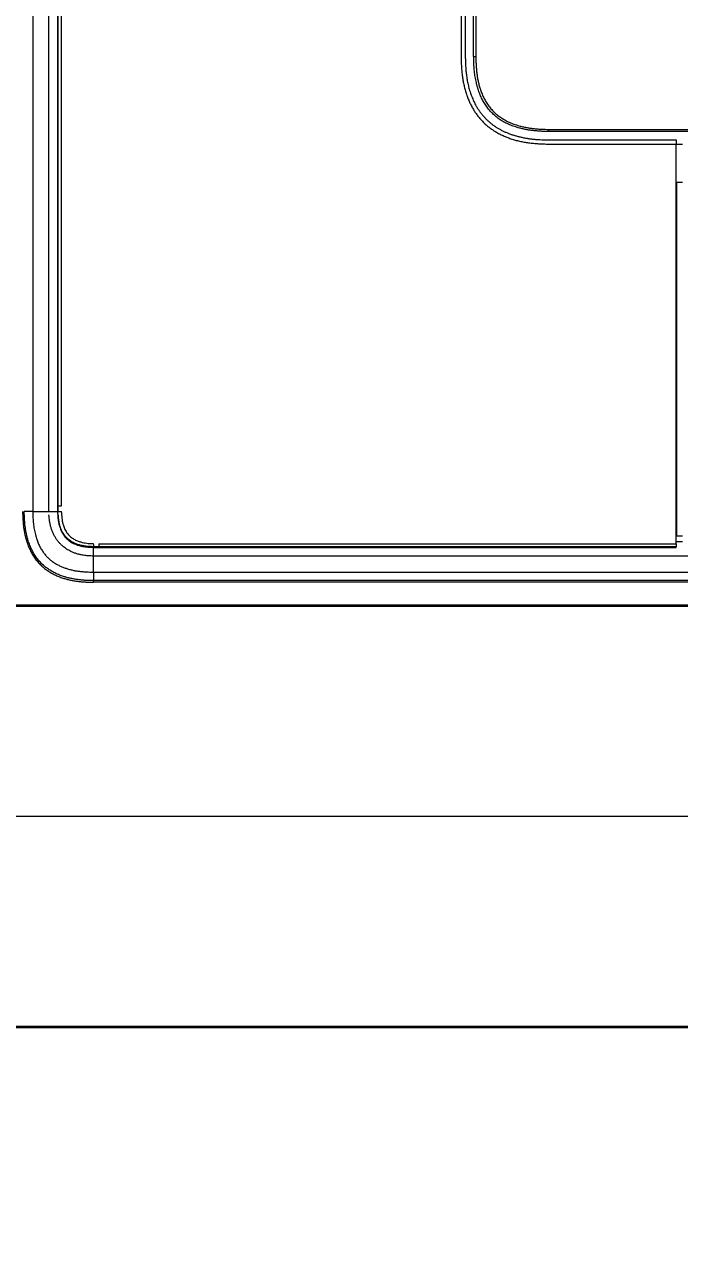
# Model space of a CAD drawing. Header units: metres. Extents: x -101133.8 to -101066.7, y -24899.3 to -24824.7.
# Drawn here: x -101103.1391 to -101102.9836, y -24834.0831 to -24833.7951 of the extents above; entities that cross this region are included whole.
import ezdxf

# ---------------------------------------------------------------- set-up
doc = ezdxf.new("R2010")
doc.units = ezdxf.units.M
doc.header["$LTSCALE"] = 0.2
doc.header["$PDSIZE"] = -5
doc.linetypes.add('AXES', pattern=[50.8, 31.75, -6.35, 6.35, -6.35])
for name, color, linetype in [('CMT-COTATION DIVERS', 1, 'Continuous'), ('CMT-CVC-MATERIEL', 30, 'Continuous'), ('CMT-PLB-EV-SOUS DALLAGE', 1, 'Continuous')]:
    doc.layers.add(name, color=color, linetype=linetype)
doc.styles.get("Standard").update_dxf_attribs({"font": 'arial.ttf'})
doc.dimstyles.get("Standard").update_dxf_attribs({"dimtxt": 0.18, "dimasz": 0.18, "dimexe": 0.18, "dimexo": 0.0625, "dimgap": 0.09, "dimtad": 0, "dimtih": 1, "dimtoh": 1, "dimdec": 4, "dimzin": 0, "dimdsep": 46, "dimtxsty": 'Standard', "dimcen": 0.09, "dimadec": 0, "dimazin": 0, "dimtfac": 1, "dimtdec": 4, "dimtofl": 0, "dimtmove": 0, "dimatfit": 3, "dimfxl": 1, "dimtolj": 1, "dimtzin": 0, "dimarcsym": 0})

# ---------------------------------------------------------------- blocks, each defined once
blk = doc.blocks.new('Cassette 600x600')
at = {"linetype": 'Continuous', "lineweight": 13}
for p, q in [((-20573.93, 565.59), (-20573.93, 561.77)), ((-19987.53, 565.59), (-20573.93, 565.59)), ((-20573.93, 561.77), (-19987.53, 561.77)), ((-20573.93, 561.77), (-20573.93, 559.7)), ((-20573.93, 559.7), (-20573.93, 559.55)), ((-20435.73, 559.7), (-20573.93, 559.7)), ((-20573.93, 559.55), (-20572.62, 559.55)), ((-20572.62, 559.55), (-20435.73, 559.55)), ((-20435.73, 558.84), (-20572.62, 558.84)), ((-20590.73, 551.21), (-20590.33, 551.21)), ((-20590.73, -35.19), (-20590.73, 551.21)), ((-20590.33, -35.19), (-20590.33, 551.21)), ((-20588.32, 551.21), (-20584.49, 551.21)), ((-20588.32, 551.21), (-20588.32, -35.19)), ((-20584.49, -35.19), (-20584.49, 551.21)), ((-20584.49, 551.21), (-20582.43, 551.21)), ((-20582.28, 551.21), (-20582.43, 551.21)), ((-20582.43, 551.21), (-20582.43, 413.01)), ((-20582.28, 549.89), (-20582.28, 551.21)), ((-20582.28, 413.01), (-20582.28, 549.89)), ((-20581.56, 549.89), (-20581.56, 413.01)), ((-20435.73, 464.01), (-20465.93, 464.01)), ((-20444.93, 463.01), (-20465.93, 463.01)), ((-20465.93, 461.01), (-20465.93, 460.51)), ((-20465.93, 461.01), (-20095.53, 461.01)), ((-20095.53, 460.51), (-20465.93, 460.51)), ((-20486.73, 443.21), (-20486.73, 413.01)), ((-20485.73, 443.21), (-20485.73, 434)), ((-20483.73, 443.21), (-20483.23, 443.21)), ((-20483.73, 72.81), (-20483.73, 443.21)), ((-20483.23, 443.21), (-20483.23, 72.81)), ((-20485.73, 434), (-20485.73, 413.01)), ((-20485.73, 415.01), (-20485.73, 414.22)), ((-20582.43, 413.01), (-20582.28, 413.01)), ((-20581.56, 413.01), (-20582.28, 413.01)), ((-20581.56, 413.01), (-20486.73, 413.01)), ((-20581.03, 413.01), (-20581.03, 411.51)), ((-20579.73, 413.01), (-20579.73, 412.91)), ((-20579.73, 412.91), (-20579.73, 411.51)), ((-20495.73, 412.91), (-20579.73, 412.91)), ((-20495.73, 412.91), (-20495.73, 411.51)), ((-20485.73, 413.01), (-20486.73, 413.01)), ((-20486.73, 413.01), (-20486.73, 411.51))]:
    blk.add_line(p, q, dxfattribs=at)
for centre, start, end in [((-20565.04, 558.93), 175.9739, 180.7197), ((-20581.65, 542.32), 89.2804, 94.0261)]:
    blk.add_arc(centre, 8.91, start, end, dxfattribs=at)
for points, knots in [([(-20573.93, 568.01), (-20574.23, 568), (-20574.53, 567.99), (-20574.82, 567.98), (-20575.12, 567.97), (-20575.42, 567.95), (-20575.72, 567.94), (-20576.01, 567.92), (-20576.31, 567.9), (-20576.61, 567.88), (-20576.9, 567.86), (-20577.2, 567.83), (-20577.5, 567.79), (-20577.79, 567.76), (-20578.09, 567.72), (-20578.38, 567.67), (-20578.67, 567.62), (-20578.97, 567.56), (-20579.26, 567.5), (-20579.54, 567.44), (-20579.82, 567.38), (-20580.13, 567.3), (-20580.43, 567.22), (-20580.75, 567.12), (-20580.98, 567.05), (-20581.2, 566.98), (-20581.35, 566.93), (-20581.51, 566.87), (-20581.68, 566.82), (-20581.86, 566.75), (-20582.04, 566.68), (-20582.21, 566.61), (-20582.38, 566.54), (-20582.55, 566.47), (-20582.72, 566.39), (-20582.9, 566.32), (-20583.06, 566.23), (-20583.23, 566.15), (-20583.4, 566.07), (-20583.56, 565.98), (-20583.73, 565.9), (-20583.89, 565.81), (-20584.05, 565.71), (-20584.21, 565.62), (-20584.37, 565.52), (-20584.53, 565.42), (-20584.68, 565.32), (-20584.84, 565.21), (-20584.99, 565.11), (-20585.14, 565), (-20585.29, 564.88), (-20585.44, 564.77), (-20585.59, 564.65), (-20585.73, 564.53), (-20585.88, 564.41), (-20586.02, 564.29), (-20586.16, 564.16), (-20586.29, 564.03), (-20586.43, 563.9), (-20586.56, 563.77), (-20586.69, 563.63), (-20586.82, 563.5), (-20586.95, 563.36), (-20587.07, 563.22), (-20587.2, 563.08), (-20587.32, 562.94), (-20587.44, 562.79), (-20587.55, 562.64), (-20587.67, 562.48), (-20587.78, 562.34), (-20587.88, 562.2), (-20587.97, 562.07), (-20588.1, 561.87), (-20588.25, 561.64), (-20588.45, 561.32), (-20588.62, 561.01), (-20588.79, 560.7), (-20588.93, 560.4), (-20589.07, 560.1), (-20589.21, 559.8), (-20589.34, 559.48), (-20589.46, 559.16), (-20589.58, 558.84), (-20589.7, 558.5), (-20589.79, 558.2), (-20589.89, 557.9), (-20589.96, 557.63), (-20590.04, 557.35), (-20590.11, 557.07), (-20590.18, 556.78), (-20590.24, 556.49), (-20590.3, 556.2), (-20590.35, 555.91), (-20590.4, 555.62), (-20590.45, 555.33), (-20590.49, 555.03), (-20590.52, 554.74), (-20590.56, 554.45), (-20590.58, 554.16), (-20590.61, 553.86), (-20590.63, 553.57), (-20590.65, 553.27), (-20590.66, 552.98), (-20590.68, 552.68), (-20590.69, 552.39), (-20590.7, 552.09), (-20590.71, 551.8), (-20590.72, 551.5), (-20590.73, 551.21)], [0, 0, 0, 0, 1, 1, 1, 2, 2, 2, 3, 3, 3, 4, 4, 4, 5, 5, 5, 6, 6, 6, 7, 7, 7, 8, 8, 8, 9, 9, 9, 10, 10, 10, 11, 11, 11, 12, 12, 12, 13, 13, 13, 14, 14, 14, 15, 15, 15, 16, 16, 16, 17, 17, 17, 18, 18, 18, 19, 19, 19, 20, 20, 20, 21, 21, 21, 22, 22, 22, 23, 23, 23, 24, 24, 24, 25, 25, 25, 26, 26, 26, 27, 27, 27, 28, 28, 28, 29, 29, 29, 30, 30, 30, 31, 31, 31, 32, 32, 32, 33, 33, 33, 34, 34, 34, 35, 35, 35, 36, 36, 36, 36]), ([(-20590.33, 551.21), (-20590.33, 551.25), (-20590.33, 551.3), (-20590.33, 551.35), (-20590.33, 551.39), (-20590.33, 551.44), (-20590.33, 551.49), (-20590.33, 551.53), (-20590.33, 551.58), (-20590.33, 551.63), (-20590.33, 551.67), (-20590.33, 551.72), (-20590.33, 551.77), (-20590.32, 551.97), (-20590.31, 552.3), (-20590.3, 552.6), (-20590.29, 552.9), (-20590.27, 553.16), (-20590.25, 553.43), (-20590.23, 553.71), (-20590.21, 553.99), (-20590.18, 554.26), (-20590.15, 554.54), (-20590.11, 554.82), (-20590.07, 555.09), (-20590.03, 555.36), (-20589.99, 555.64), (-20589.94, 555.91), (-20589.89, 556.18), (-20589.84, 556.45), (-20589.78, 556.73), (-20589.72, 557), (-20589.65, 557.27), (-20589.58, 557.53), (-20589.5, 557.79), (-20589.43, 558.04), (-20589.34, 558.33), (-20589.24, 558.62), (-20589.13, 558.94), (-20589, 559.25), (-20588.88, 559.57), (-20588.75, 559.86), (-20588.61, 560.15), (-20588.47, 560.44), (-20588.33, 560.73), (-20588.15, 561.02), (-20587.98, 561.32), (-20587.78, 561.63), (-20587.63, 561.85), (-20587.52, 562.03), (-20587.43, 562.14), (-20587.33, 562.27), (-20587.24, 562.4), (-20587.13, 562.54), (-20587.02, 562.68), (-20586.9, 562.81), (-20586.79, 562.94), (-20586.68, 563.07), (-20586.57, 563.19), (-20586.45, 563.32), (-20586.33, 563.44), (-20586.21, 563.56), (-20586.09, 563.68), (-20585.96, 563.8), (-20585.84, 563.92), (-20585.71, 564.03), (-20585.58, 564.14), (-20585.45, 564.25), (-20585.31, 564.36), (-20585.18, 564.47), (-20585.05, 564.57), (-20584.92, 564.67), (-20584.77, 564.78), (-20584.62, 564.88), (-20584.46, 564.99), (-20584.29, 565.1), (-20584.13, 565.2), (-20583.97, 565.3), (-20583.8, 565.4), (-20583.63, 565.49), (-20583.46, 565.59), (-20583.29, 565.68), (-20583.12, 565.76), (-20582.95, 565.85), (-20582.78, 565.93), (-20582.6, 566.01), (-20582.43, 566.09), (-20582.25, 566.17), (-20582.07, 566.24), (-20581.9, 566.31), (-20581.71, 566.38), (-20581.53, 566.45), (-20581.35, 566.51), (-20581.17, 566.57), (-20580.99, 566.63), (-20580.83, 566.69), (-20580.62, 566.75), (-20580.41, 566.81), (-20580.16, 566.88), (-20579.92, 566.94), (-20579.68, 567), (-20579.45, 567.05), (-20579.22, 567.1), (-20578.98, 567.15), (-20578.75, 567.2), (-20578.51, 567.24), (-20578.27, 567.28), (-20578.03, 567.32), (-20577.79, 567.35), (-20577.55, 567.39), (-20577.32, 567.42), (-20577.07, 567.44), (-20576.83, 567.47), (-20576.59, 567.49), (-20576.35, 567.51), (-20576.12, 567.53), (-20575.89, 567.55), (-20575.63, 567.56), (-20575.37, 567.58), (-20575.09, 567.59), (-20574.91, 567.59), (-20574.81, 567.59), (-20574.74, 567.6), (-20574.66, 567.6), (-20574.58, 567.6), (-20574.5, 567.6), (-20574.42, 567.6), (-20574.34, 567.6), (-20574.26, 567.6), (-20574.17, 567.6), (-20574.09, 567.6), (-20574.01, 567.61), (-20573.93, 567.61)], [0, 0, 0, 0, 1, 1, 1, 2, 2, 2, 3, 3, 3, 4, 4, 4, 5, 5, 5, 6, 6, 6, 7, 7, 7, 8, 8, 8, 9, 9, 9, 10, 10, 10, 11, 11, 11, 12, 12, 12, 13, 13, 13, 14, 14, 14, 15, 15, 15, 16, 16, 16, 17, 17, 17, 18, 18, 18, 19, 19, 19, 20, 20, 20, 21, 21, 21, 22, 22, 22, 23, 23, 23, 24, 24, 24, 25, 25, 25, 26, 26, 26, 27, 27, 27, 28, 28, 28, 29, 29, 29, 30, 30, 30, 31, 31, 31, 32, 32, 32, 33, 33, 33, 34, 34, 34, 35, 35, 35, 36, 36, 36, 37, 37, 37, 38, 38, 38, 39, 39, 39, 40, 40, 40, 41, 41, 41, 42, 42, 42, 43, 43, 43, 44, 44, 44, 44]), ([(-20573.93, 565.59), (-20573.93, 565.66), (-20573.93, 565.72), (-20573.93, 565.79), (-20573.93, 565.85), (-20573.93, 565.92), (-20573.93, 565.98), (-20573.93, 566.05), (-20573.93, 566.11), (-20573.93, 566.17), (-20573.93, 566.23), (-20573.93, 566.3), (-20573.93, 566.35), (-20573.93, 566.41), (-20573.93, 566.47), (-20573.93, 566.53), (-20573.93, 566.58), (-20573.93, 566.64), (-20573.93, 566.69), (-20573.93, 566.74), (-20573.93, 566.79), (-20573.93, 566.84), (-20573.93, 566.89), (-20573.93, 566.94), (-20573.93, 566.99), (-20573.93, 567.03), (-20573.93, 567.07), (-20573.93, 567.12), (-20573.93, 567.16), (-20573.93, 567.2), (-20573.93, 567.23), (-20573.93, 567.27), (-20573.93, 567.3), (-20573.93, 567.33), (-20573.93, 567.37), (-20573.93, 567.39), (-20573.93, 567.42), (-20573.93, 567.44), (-20573.93, 567.46), (-20573.93, 567.48), (-20573.93, 567.5), (-20573.93, 567.52), (-20573.93, 567.53), (-20573.93, 567.55), (-20573.93, 567.56), (-20573.93, 567.57), (-20573.93, 567.58), (-20573.93, 567.59), (-20573.93, 567.61)], [0, 0, 0, 0, 1, 1, 1, 2, 2, 2, 3, 3, 3, 4, 4, 4, 5, 5, 5, 6, 6, 6, 7, 7, 7, 8, 8, 8, 9, 9, 9, 10, 10, 10, 11, 11, 11, 12, 12, 12, 13, 13, 13, 14, 14, 14, 15, 15, 15, 16, 16, 16, 16]), ([(-20573.93, 565.59), (-20574.01, 565.59), (-20574.08, 565.59), (-20574.16, 565.59), (-20574.24, 565.59), (-20574.31, 565.59), (-20574.39, 565.59), (-20574.47, 565.59), (-20574.54, 565.59), (-20574.62, 565.58), (-20574.69, 565.58), (-20574.76, 565.58), (-20574.85, 565.58), (-20575.02, 565.57), (-20575.27, 565.56), (-20575.51, 565.55), (-20575.74, 565.54), (-20575.95, 565.52), (-20576.16, 565.51), (-20576.38, 565.49), (-20576.6, 565.47), (-20576.82, 565.44), (-20577.04, 565.42), (-20577.26, 565.39), (-20577.48, 565.36), (-20577.7, 565.33), (-20577.91, 565.29), (-20578.13, 565.26), (-20578.35, 565.22), (-20578.56, 565.18), (-20578.78, 565.13), (-20578.99, 565.09), (-20579.2, 565.04), (-20579.42, 564.98), (-20579.64, 564.92), (-20579.87, 564.86), (-20580.05, 564.8), (-20580.24, 564.75), (-20580.37, 564.7), (-20580.52, 564.65), (-20580.67, 564.6), (-20580.83, 564.55), (-20580.99, 564.49), (-20581.14, 564.43), (-20581.29, 564.37), (-20581.44, 564.3), (-20581.59, 564.24), (-20581.74, 564.17), (-20581.89, 564.1), (-20582.04, 564.03), (-20582.19, 563.96), (-20582.33, 563.88), (-20582.48, 563.81), (-20582.62, 563.73), (-20582.76, 563.65), (-20582.91, 563.56), (-20583.05, 563.47), (-20583.18, 563.39), (-20583.31, 563.31), (-20583.43, 563.23), (-20583.59, 563.11), (-20583.78, 562.98), (-20584.03, 562.78), (-20584.25, 562.59), (-20584.48, 562.4), (-20584.68, 562.21), (-20584.87, 562.01), (-20585.07, 561.81), (-20585.26, 561.6), (-20585.44, 561.38), (-20585.62, 561.16), (-20585.79, 560.94), (-20585.95, 560.71), (-20586.11, 560.48), (-20586.26, 560.24), (-20586.39, 560), (-20586.53, 559.76), (-20586.66, 559.51), (-20586.78, 559.26), (-20586.9, 559.01), (-20587.02, 558.76), (-20587.12, 558.5), (-20587.22, 558.24), (-20587.32, 557.97), (-20587.41, 557.71), (-20587.5, 557.45), (-20587.57, 557.19), (-20587.65, 556.92), (-20587.72, 556.66), (-20587.79, 556.39), (-20587.85, 556.12), (-20587.9, 555.85), (-20587.96, 555.58), (-20588, 555.31), (-20588.05, 555.04), (-20588.09, 554.77), (-20588.12, 554.5), (-20588.15, 554.23), (-20588.18, 553.95), (-20588.2, 553.68), (-20588.22, 553.4), (-20588.24, 553.13), (-20588.26, 552.86), (-20588.27, 552.58), (-20588.28, 552.31), (-20588.29, 552.03), (-20588.3, 551.76), (-20588.31, 551.48), (-20588.32, 551.21)], [0, 0, 0, 0, 1, 1, 1, 2, 2, 2, 3, 3, 3, 4, 4, 4, 5, 5, 5, 6, 6, 6, 7, 7, 7, 8, 8, 8, 9, 9, 9, 10, 10, 10, 11, 11, 11, 12, 12, 12, 13, 13, 13, 14, 14, 14, 15, 15, 15, 16, 16, 16, 17, 17, 17, 18, 18, 18, 19, 19, 19, 20, 20, 20, 21, 21, 21, 22, 22, 22, 23, 23, 23, 24, 24, 24, 25, 25, 25, 26, 26, 26, 27, 27, 27, 28, 28, 28, 29, 29, 29, 30, 30, 30, 31, 31, 31, 32, 32, 32, 33, 33, 33, 34, 34, 34, 35, 35, 35, 36, 36, 36, 36]), ([(-20584.49, 551.21), (-20584.49, 551.41), (-20584.49, 551.61), (-20584.48, 551.82), (-20584.48, 552.02), (-20584.46, 552.22), (-20584.45, 552.43), (-20584.43, 552.63), (-20584.41, 552.84), (-20584.39, 553.04), (-20584.37, 553.23), (-20584.34, 553.42), (-20584.3, 553.64), (-20584.27, 553.87), (-20584.22, 554.13), (-20584.16, 554.39), (-20584.1, 554.64), (-20584.03, 554.88), (-20583.96, 555.12), (-20583.89, 555.36), (-20583.81, 555.6), (-20583.72, 555.84), (-20583.62, 556.08), (-20583.51, 556.33), (-20583.42, 556.54), (-20583.32, 556.74), (-20583.23, 556.9), (-20583.14, 557.07), (-20583.05, 557.23), (-20582.94, 557.41), (-20582.83, 557.58), (-20582.72, 557.75), (-20582.6, 557.91), (-20582.49, 558.06), (-20582.37, 558.22), (-20582.26, 558.36), (-20582.11, 558.53), (-20581.97, 558.69), (-20581.8, 558.87), (-20581.63, 559.04), (-20581.46, 559.21), (-20581.29, 559.36), (-20581.11, 559.51), (-20580.93, 559.66), (-20580.74, 559.8), (-20580.55, 559.94), (-20580.36, 560.07), (-20580.17, 560.19), (-20579.96, 560.32), (-20579.74, 560.45), (-20579.5, 560.58), (-20579.25, 560.69), (-20579.01, 560.81), (-20578.77, 560.91), (-20578.52, 561.01), (-20578.27, 561.1), (-20578.02, 561.19), (-20577.76, 561.26), (-20577.51, 561.34), (-20577.25, 561.4), (-20576.99, 561.46), (-20576.74, 561.52), (-20576.49, 561.56), (-20576.23, 561.6), (-20575.98, 561.64), (-20575.72, 561.67), (-20575.47, 561.7), (-20575.21, 561.72), (-20574.96, 561.74), (-20574.7, 561.75)], [0, 0, 0, 0, 1, 1, 1, 2, 2, 2, 3, 3, 3, 4, 4, 4, 5, 5, 5, 6, 6, 6, 7, 7, 7, 8, 8, 8, 9, 9, 9, 10, 10, 10, 11, 11, 11, 12, 12, 12, 13, 13, 13, 14, 14, 14, 15, 15, 15, 16, 16, 16, 17, 17, 17, 18, 18, 18, 19, 19, 19, 20, 20, 20, 21, 21, 21, 22, 22, 22, 23, 23, 23, 23]), ([(-20573.93, 559.7), (-20574.08, 559.7), (-20574.24, 559.69), (-20574.39, 559.69), (-20574.55, 559.68), (-20574.7, 559.68), (-20574.85, 559.67), (-20575.01, 559.66), (-20575.16, 559.65), (-20575.31, 559.64), (-20575.47, 559.63), (-20575.62, 559.61), (-20575.77, 559.59), (-20575.93, 559.58), (-20576.08, 559.55), (-20576.23, 559.53), (-20576.38, 559.5), (-20576.53, 559.48), (-20576.68, 559.44), (-20576.83, 559.41), (-20576.99, 559.37), (-20577.13, 559.34), (-20577.28, 559.3), (-20577.41, 559.26), (-20577.57, 559.21), (-20577.74, 559.15), (-20577.92, 559.09), (-20578.1, 559.02), (-20578.28, 558.95), (-20578.44, 558.88), (-20578.61, 558.79), (-20578.77, 558.71), (-20578.94, 558.63), (-20579.1, 558.53), (-20579.26, 558.44), (-20579.41, 558.34), (-20579.56, 558.23), (-20579.72, 558.12), (-20579.86, 558), (-20580, 557.88), (-20580.14, 557.76), (-20580.28, 557.63), (-20580.41, 557.49), (-20580.54, 557.36), (-20580.66, 557.22), (-20580.78, 557.07), (-20580.9, 556.92), (-20581.01, 556.76), (-20581.11, 556.62), (-20581.2, 556.47), (-20581.29, 556.33), (-20581.37, 556.18), (-20581.45, 556.03), (-20581.52, 555.88), (-20581.59, 555.73), (-20581.66, 555.57), (-20581.73, 555.42), (-20581.79, 555.26), (-20581.85, 555.1), (-20581.91, 554.93), (-20581.95, 554.78), (-20582, 554.62), (-20582.04, 554.48), (-20582.08, 554.34), (-20582.11, 554.2), (-20582.15, 554.05), (-20582.18, 553.9), (-20582.21, 553.75), (-20582.24, 553.61), (-20582.26, 553.46), (-20582.29, 553.31), (-20582.31, 553.16), (-20582.32, 553.01), (-20582.34, 552.86), (-20582.36, 552.71), (-20582.37, 552.56), (-20582.38, 552.41), (-20582.39, 552.26), (-20582.4, 552.11), (-20582.4, 551.96), (-20582.41, 551.81), (-20582.41, 551.66), (-20582.42, 551.51), (-20582.42, 551.36), (-20582.43, 551.21)], [0, 0, 0, 0, 1, 1, 1, 2, 2, 2, 3, 3, 3, 4, 4, 4, 5, 5, 5, 6, 6, 6, 7, 7, 7, 8, 8, 8, 9, 9, 9, 10, 10, 10, 11, 11, 11, 12, 12, 12, 13, 13, 13, 14, 14, 14, 15, 15, 15, 16, 16, 16, 17, 17, 17, 18, 18, 18, 19, 19, 19, 20, 20, 20, 21, 21, 21, 22, 22, 22, 23, 23, 23, 24, 24, 24, 25, 25, 25, 26, 26, 26, 27, 27, 27, 28, 28, 28, 28]), ([(-20582.28, 551.21), (-20582.28, 551.36), (-20582.28, 551.51), (-20582.27, 551.66), (-20582.27, 551.81), (-20582.26, 551.96), (-20582.26, 552.11), (-20582.25, 552.26), (-20582.24, 552.41), (-20582.22, 552.56), (-20582.21, 552.71), (-20582.2, 552.86), (-20582.18, 553.01), (-20582.16, 553.16), (-20582.14, 553.3), (-20582.11, 553.45), (-20582.09, 553.6), (-20582.06, 553.75), (-20582.03, 553.89), (-20582, 554.04), (-20581.97, 554.19), (-20581.93, 554.33), (-20581.89, 554.47), (-20581.86, 554.61), (-20581.81, 554.77), (-20581.76, 554.92), (-20581.7, 555.1), (-20581.63, 555.27), (-20581.57, 555.44), (-20581.5, 555.6), (-20581.42, 555.76), (-20581.35, 555.92), (-20581.26, 556.08), (-20581.18, 556.23), (-20581.09, 556.39), (-20580.99, 556.54), (-20580.89, 556.68), (-20580.79, 556.83), (-20580.67, 556.98), (-20580.55, 557.12), (-20580.43, 557.27), (-20580.31, 557.4), (-20580.17, 557.53), (-20580.04, 557.66), (-20579.9, 557.78), (-20579.76, 557.9), (-20579.62, 558.02), (-20579.47, 558.12), (-20579.31, 558.23), (-20579.16, 558.34), (-20578.98, 558.44), (-20578.81, 558.53), (-20578.64, 558.63), (-20578.47, 558.71), (-20578.29, 558.79), (-20578.1, 558.87), (-20577.91, 558.94), (-20577.74, 559), (-20577.57, 559.06), (-20577.41, 559.11), (-20577.18, 559.17), (-20576.95, 559.23), (-20576.66, 559.3), (-20576.38, 559.35), (-20576.1, 559.41), (-20575.84, 559.44), (-20575.57, 559.47), (-20575.3, 559.5), (-20575.02, 559.52), (-20574.75, 559.54)], [0, 0, 0, 0, 1, 1, 1, 2, 2, 2, 3, 3, 3, 4, 4, 4, 5, 5, 5, 6, 6, 6, 7, 7, 7, 8, 8, 8, 9, 9, 9, 10, 10, 10, 11, 11, 11, 12, 12, 12, 13, 13, 13, 14, 14, 14, 15, 15, 15, 16, 16, 16, 17, 17, 17, 18, 18, 18, 19, 19, 19, 20, 20, 20, 21, 21, 21, 22, 22, 22, 23, 23, 23, 23]), ([(-20573.95, 558.82), (-20574.21, 558.8), (-20574.46, 558.79), (-20574.72, 558.77), (-20574.98, 558.75), (-20575.24, 558.72), (-20575.49, 558.7), (-20575.74, 558.67), (-20575.98, 558.63), (-20576.25, 558.59), (-20576.51, 558.54), (-20576.79, 558.47), (-20576.99, 558.42), (-20577.2, 558.36), (-20577.34, 558.32), (-20577.49, 558.26), (-20577.64, 558.2), (-20577.81, 558.14), (-20577.97, 558.07), (-20578.13, 558), (-20578.28, 557.92), (-20578.44, 557.84), (-20578.59, 557.75), (-20578.74, 557.66), (-20578.88, 557.56), (-20579.02, 557.47), (-20579.14, 557.38), (-20579.26, 557.28), (-20579.38, 557.18), (-20579.5, 557.07), (-20579.61, 556.96), (-20579.73, 556.85), (-20579.84, 556.73), (-20579.94, 556.61), (-20580.04, 556.49), (-20580.14, 556.36), (-20580.23, 556.23), (-20580.32, 556.11), (-20580.41, 555.97), (-20580.49, 555.84), (-20580.56, 555.7), (-20580.64, 555.57), (-20580.71, 555.42), (-20580.77, 555.28), (-20580.84, 555.13), (-20580.9, 554.99), (-20580.95, 554.86), (-20581, 554.74), (-20581.06, 554.55), (-20581.12, 554.36), (-20581.19, 554.1), (-20581.25, 553.86), (-20581.31, 553.61), (-20581.35, 553.38), (-20581.39, 553.15), (-20581.43, 552.92), (-20581.46, 552.69), (-20581.48, 552.44), (-20581.5, 552.18), (-20581.52, 551.9), (-20581.53, 551.72), (-20581.53, 551.68), (-20581.53, 551.64), (-20581.53, 551.6), (-20581.53, 551.56), (-20581.53, 551.52), (-20581.54, 551.47), (-20581.54, 551.43), (-20581.54, 551.39), (-20581.54, 551.35), (-20581.54, 551.31), (-20581.54, 551.27), (-20581.54, 551.23)], [0, 0, 0, 0, 1, 1, 1, 2, 2, 2, 3, 3, 3, 4, 4, 4, 5, 5, 5, 6, 6, 6, 7, 7, 7, 8, 8, 8, 9, 9, 9, 10, 10, 10, 11, 11, 11, 12, 12, 12, 13, 13, 13, 14, 14, 14, 15, 15, 15, 16, 16, 16, 17, 17, 17, 18, 18, 18, 19, 19, 19, 20, 20, 20, 21, 21, 21, 22, 22, 22, 23, 23, 23, 24, 24, 24, 24]), ([(-20572.62, 558.84), (-20572.62, 558.86), (-20572.62, 558.89), (-20572.62, 558.91), (-20572.62, 558.93), (-20572.62, 558.96), (-20572.62, 558.98), (-20572.62, 559), (-20572.62, 559.02), (-20572.62, 559.05), (-20572.62, 559.07), (-20572.62, 559.09), (-20572.62, 559.11), (-20572.62, 559.13), (-20572.62, 559.15), (-20572.62, 559.17), (-20572.62, 559.19), (-20572.62, 559.21), (-20572.62, 559.23), (-20572.62, 559.25), (-20572.62, 559.27), (-20572.62, 559.29), (-20572.62, 559.3), (-20572.62, 559.32), (-20572.62, 559.34), (-20572.62, 559.35), (-20572.62, 559.37), (-20572.62, 559.38), (-20572.62, 559.4), (-20572.62, 559.41), (-20572.62, 559.42), (-20572.62, 559.44), (-20572.62, 559.45), (-20572.62, 559.46), (-20572.62, 559.47), (-20572.62, 559.48), (-20572.62, 559.49), (-20572.62, 559.5), (-20572.62, 559.5), (-20572.62, 559.51), (-20572.62, 559.52), (-20572.62, 559.52), (-20572.62, 559.53), (-20572.62, 559.53), (-20572.62, 559.54), (-20572.62, 559.54), (-20572.62, 559.55), (-20572.62, 559.55), (-20572.62, 559.55)], [0, 0, 0, 0, 1, 1, 1, 2, 2, 2, 3, 3, 3, 4, 4, 4, 5, 5, 5, 6, 6, 6, 7, 7, 7, 8, 8, 8, 9, 9, 9, 10, 10, 10, 11, 11, 11, 12, 12, 12, 13, 13, 13, 14, 14, 14, 15, 15, 15, 16, 16, 16, 16]), ([(-20588.32, 551.21), (-20588.38, 551.21), (-20588.45, 551.21), (-20588.51, 551.21), (-20588.58, 551.21), (-20588.64, 551.21), (-20588.71, 551.21), (-20588.77, 551.21), (-20588.84, 551.21), (-20588.9, 551.21), (-20588.96, 551.21), (-20589.02, 551.21), (-20589.08, 551.21), (-20589.14, 551.21), (-20589.2, 551.21), (-20589.25, 551.21), (-20589.31, 551.21), (-20589.36, 551.21), (-20589.42, 551.21), (-20589.47, 551.21), (-20589.52, 551.21), (-20589.57, 551.21), (-20589.62, 551.21), (-20589.66, 551.21), (-20589.71, 551.21), (-20589.76, 551.21), (-20589.8, 551.21), (-20589.84, 551.21), (-20589.88, 551.21), (-20589.92, 551.21), (-20589.96, 551.21), (-20589.99, 551.21), (-20590.03, 551.21), (-20590.06, 551.21), (-20590.09, 551.21), (-20590.12, 551.21), (-20590.14, 551.21), (-20590.17, 551.21), (-20590.19, 551.21), (-20590.21, 551.21), (-20590.23, 551.21), (-20590.24, 551.21), (-20590.26, 551.21), (-20590.27, 551.21), (-20590.28, 551.21), (-20590.3, 551.21), (-20590.31, 551.21), (-20590.32, 551.21), (-20590.33, 551.21)], [0, 0, 0, 0, 1, 1, 1, 2, 2, 2, 3, 3, 3, 4, 4, 4, 5, 5, 5, 6, 6, 6, 7, 7, 7, 8, 8, 8, 9, 9, 9, 10, 10, 10, 11, 11, 11, 12, 12, 12, 13, 13, 13, 14, 14, 14, 15, 15, 15, 16, 16, 16, 16]), ([(-20581.56, 549.89), (-20581.59, 549.89), (-20581.61, 549.89), (-20581.63, 549.89), (-20581.66, 549.89), (-20581.68, 549.89), (-20581.7, 549.89), (-20581.73, 549.89), (-20581.75, 549.89), (-20581.77, 549.89), (-20581.79, 549.89), (-20581.82, 549.89), (-20581.84, 549.89), (-20581.86, 549.89), (-20581.88, 549.89), (-20581.9, 549.89), (-20581.92, 549.89), (-20581.94, 549.89), (-20581.96, 549.89), (-20581.97, 549.89), (-20581.99, 549.89), (-20582.01, 549.89), (-20582.03, 549.89), (-20582.04, 549.89), (-20582.06, 549.89), (-20582.08, 549.89), (-20582.09, 549.89), (-20582.11, 549.89), (-20582.12, 549.89), (-20582.13, 549.89), (-20582.15, 549.89), (-20582.16, 549.89), (-20582.17, 549.89), (-20582.18, 549.89), (-20582.19, 549.89), (-20582.2, 549.89), (-20582.21, 549.89), (-20582.22, 549.89), (-20582.23, 549.89), (-20582.23, 549.89), (-20582.24, 549.89), (-20582.25, 549.89), (-20582.25, 549.89), (-20582.26, 549.89), (-20582.26, 549.89), (-20582.27, 549.89), (-20582.27, 549.89), (-20582.27, 549.89), (-20582.28, 549.89)], [0, 0, 0, 0, 1, 1, 1, 2, 2, 2, 3, 3, 3, 4, 4, 4, 5, 5, 5, 6, 6, 6, 7, 7, 7, 8, 8, 8, 9, 9, 9, 10, 10, 10, 11, 11, 11, 12, 12, 12, 13, 13, 13, 14, 14, 14, 15, 15, 15, 16, 16, 16, 16]), ([(-20465.93, 464.01), (-20466.33, 463.99), (-20466.73, 463.98), (-20467.13, 463.96), (-20467.53, 463.95), (-20467.93, 463.93), (-20468.33, 463.91), (-20468.72, 463.88), (-20469.12, 463.85), (-20469.52, 463.82), (-20469.93, 463.78), (-20470.34, 463.74), (-20470.71, 463.69), (-20471.09, 463.64), (-20471.43, 463.58), (-20471.78, 463.52), (-20472.12, 463.45), (-20472.48, 463.38), (-20472.83, 463.3), (-20473.18, 463.22), (-20473.53, 463.13), (-20473.88, 463.03), (-20474.23, 462.94), (-20474.58, 462.83), (-20474.91, 462.72), (-20475.24, 462.61), (-20475.54, 462.5), (-20475.84, 462.38), (-20476.14, 462.26), (-20476.45, 462.13), (-20476.75, 461.99), (-20477.06, 461.86), (-20477.35, 461.72), (-20477.65, 461.56), (-20477.94, 461.41), (-20478.23, 461.24), (-20478.51, 461.08), (-20478.79, 460.91), (-20479.05, 460.75), (-20479.31, 460.57), (-20479.56, 460.39), (-20479.82, 460.21), (-20480.07, 460.01), (-20480.32, 459.82), (-20480.56, 459.62), (-20480.8, 459.41), (-20481.03, 459.2), (-20481.26, 458.99), (-20481.49, 458.76), (-20481.71, 458.54), (-20481.93, 458.31), (-20482.13, 458.07), (-20482.34, 457.84), (-20482.54, 457.59), (-20482.74, 457.34), (-20482.93, 457.1), (-20483.12, 456.84), (-20483.29, 456.58), (-20483.47, 456.32), (-20483.64, 456.06), (-20483.8, 455.79), (-20483.97, 455.51), (-20484.13, 455.22), (-20484.29, 454.92), (-20484.44, 454.63), (-20484.58, 454.33), (-20484.72, 454.03), (-20484.85, 453.73), (-20484.98, 453.42), (-20485.1, 453.12), (-20485.22, 452.81), (-20485.33, 452.51), (-20485.44, 452.18), (-20485.55, 451.86), (-20485.66, 451.5), (-20485.76, 451.15), (-20485.86, 450.8), (-20485.95, 450.46), (-20486.03, 450.11), (-20486.11, 449.76), (-20486.18, 449.4), (-20486.24, 449.05), (-20486.31, 448.7), (-20486.36, 448.36), (-20486.41, 447.99), (-20486.46, 447.61), (-20486.51, 447.2), (-20486.54, 446.8), (-20486.58, 446.39), (-20486.61, 446), (-20486.63, 445.6), (-20486.65, 445.21), (-20486.67, 444.8), (-20486.69, 444.4), (-20486.7, 444), (-20486.72, 443.6), (-20486.73, 443.21)], [0, 0, 0, 0, 1, 1, 1, 2, 2, 2, 3, 3, 3, 4, 4, 4, 5, 5, 5, 6, 6, 6, 7, 7, 7, 8, 8, 8, 9, 9, 9, 10, 10, 10, 11, 11, 11, 12, 12, 12, 13, 13, 13, 14, 14, 14, 15, 15, 15, 16, 16, 16, 17, 17, 17, 18, 18, 18, 19, 19, 19, 20, 20, 20, 21, 21, 21, 22, 22, 22, 23, 23, 23, 24, 24, 24, 25, 25, 25, 26, 26, 26, 27, 27, 27, 28, 28, 28, 29, 29, 29, 30, 30, 30, 31, 31, 31, 32, 32, 32, 32]), ([(-20465.93, 463.01), (-20466.31, 462.99), (-20466.7, 462.98), (-20467.08, 462.96), (-20467.47, 462.95), (-20467.85, 462.93), (-20468.23, 462.91), (-20468.62, 462.89), (-20469, 462.86), (-20469.38, 462.83), (-20469.77, 462.79), (-20470.14, 462.75), (-20470.53, 462.7), (-20470.92, 462.65), (-20471.31, 462.59), (-20471.7, 462.52), (-20472.09, 462.44), (-20472.48, 462.36), (-20472.86, 462.27), (-20473.24, 462.18), (-20473.61, 462.08), (-20474, 461.96), (-20474.4, 461.83), (-20474.83, 461.69), (-20475.13, 461.58), (-20475.37, 461.49), (-20475.53, 461.43), (-20475.71, 461.35), (-20475.9, 461.28), (-20476.1, 461.19), (-20476.29, 461.11), (-20476.49, 461.02), (-20476.68, 460.93), (-20476.86, 460.84), (-20477.05, 460.75), (-20477.23, 460.65), (-20477.42, 460.55), (-20477.61, 460.45), (-20477.79, 460.34), (-20477.98, 460.23), (-20478.16, 460.12), (-20478.35, 460.01), (-20478.53, 459.89), (-20478.7, 459.77), (-20478.88, 459.65), (-20479.06, 459.52), (-20479.23, 459.4), (-20479.4, 459.26), (-20479.57, 459.13), (-20479.74, 459), (-20479.9, 458.87), (-20480.05, 458.73), (-20480.21, 458.59), (-20480.37, 458.45), (-20480.52, 458.31), (-20480.67, 458.16), (-20480.82, 458.01), (-20480.97, 457.86), (-20481.11, 457.71), (-20481.25, 457.56), (-20481.39, 457.4), (-20481.54, 457.24), (-20481.68, 457.07), (-20481.81, 456.9), (-20481.95, 456.73), (-20482.08, 456.56), (-20482.21, 456.38), (-20482.34, 456.21), (-20482.46, 456.03), (-20482.58, 455.85), (-20482.7, 455.67), (-20482.81, 455.5), (-20482.93, 455.3), (-20483.05, 455.1), (-20483.17, 454.88), (-20483.29, 454.66), (-20483.41, 454.44), (-20483.52, 454.23), (-20483.63, 454.01), (-20483.73, 453.78), (-20483.84, 453.56), (-20483.93, 453.34), (-20484.03, 453.11), (-20484.12, 452.89), (-20484.21, 452.65), (-20484.3, 452.42), (-20484.39, 452.18), (-20484.47, 451.94), (-20484.55, 451.7), (-20484.62, 451.46), (-20484.7, 451.22), (-20484.77, 450.98), (-20484.83, 450.73), (-20484.9, 450.49), (-20484.96, 450.25), (-20485.02, 450.01), (-20485.07, 449.75), (-20485.13, 449.5), (-20485.19, 449.22), (-20485.24, 448.95), (-20485.29, 448.68), (-20485.34, 448.41), (-20485.38, 448.14), (-20485.42, 447.88), (-20485.46, 447.6), (-20485.49, 447.33), (-20485.53, 447.06), (-20485.55, 446.79), (-20485.58, 446.52), (-20485.6, 446.25), (-20485.62, 445.97), (-20485.64, 445.69), (-20485.66, 445.42), (-20485.67, 445.14), (-20485.68, 444.86), (-20485.69, 444.59), (-20485.7, 444.31), (-20485.71, 444.03), (-20485.72, 443.76), (-20485.72, 443.48), (-20485.73, 443.21)], [0, 0, 0, 0, 1, 1, 1, 2, 2, 2, 3, 3, 3, 4, 4, 4, 5, 5, 5, 6, 6, 6, 7, 7, 7, 8, 8, 8, 9, 9, 9, 10, 10, 10, 11, 11, 11, 12, 12, 12, 13, 13, 13, 14, 14, 14, 15, 15, 15, 16, 16, 16, 17, 17, 17, 18, 18, 18, 19, 19, 19, 20, 20, 20, 21, 21, 21, 22, 22, 22, 23, 23, 23, 24, 24, 24, 25, 25, 25, 26, 26, 26, 27, 27, 27, 28, 28, 28, 29, 29, 29, 30, 30, 30, 31, 31, 31, 32, 32, 32, 33, 33, 33, 34, 34, 34, 35, 35, 35, 36, 36, 36, 37, 37, 37, 38, 38, 38, 39, 39, 39, 40, 40, 40, 40]), ([(-20483.73, 443.21), (-20483.73, 443.5), (-20483.73, 443.79), (-20483.72, 444.08), (-20483.71, 444.37), (-20483.7, 444.66), (-20483.69, 444.95), (-20483.67, 445.24), (-20483.66, 445.53), (-20483.63, 445.82), (-20483.61, 446.11), (-20483.58, 446.4), (-20483.55, 446.69), (-20483.52, 446.98), (-20483.48, 447.27), (-20483.44, 447.55), (-20483.4, 447.84), (-20483.36, 448.13), (-20483.31, 448.41), (-20483.25, 448.7), (-20483.2, 448.97), (-20483.13, 449.27), (-20483.07, 449.56), (-20482.99, 449.87), (-20482.93, 450.12), (-20482.87, 450.36), (-20482.82, 450.53), (-20482.76, 450.72), (-20482.7, 450.91), (-20482.63, 451.12), (-20482.57, 451.32), (-20482.5, 451.52), (-20482.43, 451.72), (-20482.35, 451.91), (-20482.28, 452.11), (-20482.2, 452.3), (-20482.12, 452.5), (-20482.03, 452.69), (-20481.95, 452.88), (-20481.86, 453.07), (-20481.77, 453.26), (-20481.67, 453.45), (-20481.58, 453.63), (-20481.48, 453.81), (-20481.38, 454), (-20481.27, 454.18), (-20481.16, 454.36), (-20481.05, 454.54), (-20480.94, 454.71), (-20480.83, 454.88), (-20480.72, 455.03), (-20480.61, 455.18), (-20480.5, 455.34), (-20480.38, 455.49), (-20480.26, 455.64), (-20480.14, 455.79), (-20480.01, 455.94), (-20479.89, 456.08), (-20479.76, 456.22), (-20479.63, 456.36), (-20479.5, 456.5), (-20479.36, 456.64), (-20479.23, 456.77), (-20479.09, 456.91), (-20478.95, 457.04), (-20478.8, 457.17), (-20478.66, 457.29), (-20478.51, 457.42), (-20478.36, 457.54), (-20478.21, 457.65), (-20478.06, 457.77), (-20477.91, 457.89), (-20477.75, 458), (-20477.6, 458.11), (-20477.44, 458.21), (-20477.28, 458.31), (-20477.12, 458.41), (-20476.96, 458.51), (-20476.8, 458.6), (-20476.63, 458.7), (-20476.47, 458.79), (-20476.3, 458.88), (-20476.14, 458.97), (-20475.97, 459.05), (-20475.8, 459.13), (-20475.63, 459.21), (-20475.46, 459.29), (-20475.28, 459.37), (-20475.11, 459.44), (-20474.93, 459.51), (-20474.76, 459.58), (-20474.58, 459.65), (-20474.41, 459.71), (-20474.23, 459.78), (-20474.04, 459.84), (-20473.84, 459.91), (-20473.69, 459.96), (-20473.56, 460), (-20473.47, 460.03), (-20473.37, 460.05), (-20473.27, 460.08), (-20473.16, 460.12), (-20473.05, 460.15), (-20472.94, 460.18), (-20472.83, 460.21), (-20472.73, 460.23), (-20472.63, 460.26), (-20472.53, 460.28), (-20472.41, 460.31), (-20472.08, 460.39), (-20471.57, 460.5), (-20471.1, 460.59), (-20470.63, 460.67), (-20470.2, 460.74), (-20469.77, 460.79), (-20469.34, 460.84), (-20468.91, 460.89), (-20468.43, 460.92), (-20467.95, 460.95), (-20467.43, 460.98), (-20467.09, 460.99), (-20466.98, 460.99), (-20466.9, 460.99), (-20466.8, 460.99), (-20466.71, 461), (-20466.61, 461), (-20466.51, 461), (-20466.41, 461), (-20466.32, 461), (-20466.22, 461), (-20466.12, 461), (-20466.03, 461), (-20465.93, 461.01)], [0, 0, 0, 0, 1, 1, 1, 2, 2, 2, 3, 3, 3, 4, 4, 4, 5, 5, 5, 6, 6, 6, 7, 7, 7, 8, 8, 8, 9, 9, 9, 10, 10, 10, 11, 11, 11, 12, 12, 12, 13, 13, 13, 14, 14, 14, 15, 15, 15, 16, 16, 16, 17, 17, 17, 18, 18, 18, 19, 19, 19, 20, 20, 20, 21, 21, 21, 22, 22, 22, 23, 23, 23, 24, 24, 24, 25, 25, 25, 26, 26, 26, 27, 27, 27, 28, 28, 28, 29, 29, 29, 30, 30, 30, 31, 31, 31, 32, 32, 32, 33, 33, 33, 34, 34, 34, 35, 35, 35, 36, 36, 36, 37, 37, 37, 38, 38, 38, 39, 39, 39, 40, 40, 40, 41, 41, 41, 42, 42, 42, 43, 43, 43, 44, 44, 44, 44]), ([(-20465.93, 460.51), (-20466.25, 460.5), (-20466.57, 460.49), (-20466.89, 460.48), (-20467.22, 460.46), (-20467.54, 460.45), (-20467.86, 460.44), (-20468.18, 460.42), (-20468.5, 460.4), (-20468.82, 460.37), (-20469.14, 460.35), (-20469.46, 460.32), (-20469.78, 460.28), (-20470.1, 460.24), (-20470.41, 460.2), (-20470.73, 460.15), (-20471.05, 460.1), (-20471.37, 460.04), (-20471.68, 459.97), (-20471.99, 459.91), (-20472.29, 459.84), (-20472.62, 459.75), (-20472.94, 459.66), (-20473.29, 459.56), (-20473.54, 459.48), (-20473.75, 459.41), (-20473.9, 459.36), (-20474.06, 459.31), (-20474.22, 459.25), (-20474.4, 459.18), (-20474.57, 459.12), (-20474.74, 459.05), (-20474.91, 458.98), (-20475.08, 458.91), (-20475.24, 458.84), (-20475.41, 458.76), (-20475.58, 458.68), (-20475.74, 458.6), (-20475.9, 458.52), (-20476.06, 458.44), (-20476.23, 458.35), (-20476.39, 458.27), (-20476.54, 458.18), (-20476.7, 458.08), (-20476.86, 457.99), (-20477.01, 457.89), (-20477.16, 457.79), (-20477.31, 457.69), (-20477.46, 457.59), (-20477.61, 457.48), (-20477.76, 457.37), (-20477.91, 457.26), (-20478.05, 457.15), (-20478.19, 457.03), (-20478.33, 456.91), (-20478.47, 456.79), (-20478.61, 456.67), (-20478.74, 456.54), (-20478.88, 456.42), (-20479.01, 456.29), (-20479.14, 456.15), (-20479.27, 456.02), (-20479.39, 455.89), (-20479.51, 455.75), (-20479.63, 455.61), (-20479.75, 455.47), (-20479.87, 455.33), (-20479.98, 455.18), (-20480.1, 455.04), (-20480.2, 454.89), (-20480.31, 454.74), (-20480.41, 454.6), (-20480.52, 454.44), (-20480.62, 454.27), (-20480.74, 454.1), (-20480.84, 453.92), (-20480.95, 453.74), (-20481.04, 453.57), (-20481.14, 453.39), (-20481.23, 453.21), (-20481.32, 453.03), (-20481.41, 452.85), (-20481.5, 452.66), (-20481.58, 452.48), (-20481.66, 452.29), (-20481.74, 452.1), (-20481.82, 451.92), (-20481.89, 451.73), (-20481.96, 451.54), (-20482.03, 451.35), (-20482.09, 451.15), (-20482.16, 450.96), (-20482.22, 450.76), (-20482.28, 450.57), (-20482.33, 450.39), (-20482.38, 450.22), (-20482.45, 449.99), (-20482.51, 449.75), (-20482.58, 449.45), (-20482.65, 449.16), (-20482.71, 448.87), (-20482.77, 448.6), (-20482.82, 448.32), (-20482.87, 448.04), (-20482.91, 447.76), (-20482.95, 447.47), (-20482.99, 447.19), (-20483.03, 446.91), (-20483.06, 446.62), (-20483.08, 446.34), (-20483.11, 446.06), (-20483.13, 445.77), (-20483.15, 445.49), (-20483.16, 445.2), (-20483.18, 444.92), (-20483.19, 444.63), (-20483.2, 444.35), (-20483.21, 444.06), (-20483.22, 443.78), (-20483.22, 443.49), (-20483.23, 443.21)], [0, 0, 0, 0, 1, 1, 1, 2, 2, 2, 3, 3, 3, 4, 4, 4, 5, 5, 5, 6, 6, 6, 7, 7, 7, 8, 8, 8, 9, 9, 9, 10, 10, 10, 11, 11, 11, 12, 12, 12, 13, 13, 13, 14, 14, 14, 15, 15, 15, 16, 16, 16, 17, 17, 17, 18, 18, 18, 19, 19, 19, 20, 20, 20, 21, 21, 21, 22, 22, 22, 23, 23, 23, 24, 24, 24, 25, 25, 25, 26, 26, 26, 27, 27, 27, 28, 28, 28, 29, 29, 29, 30, 30, 30, 31, 31, 31, 32, 32, 32, 33, 33, 33, 34, 34, 34, 35, 35, 35, 36, 36, 36, 37, 37, 37, 38, 38, 38, 39, 39, 39, 40, 40, 40, 40])]:
    blk.add_open_spline(points, degree=3, knots=knots, dxfattribs=at)
blk = doc.blocks.new('COT-45')
at = {"color": 0}
for p, q in [((0, -1), (0, 1)), ((-1, 0), (1, 0))]:
    blk.add_line(p, q, dxfattribs=at)
at = {"color": 0, "const_width": 0.4}
blk.add_lwpolyline([(-0.442, -0.442), (0.442, 0.442)], dxfattribs=at)
blk = doc.blocks.new('*D87')
at = {"layer": 'CMT-COTATION DIVERS', "color": 0, "lineweight": -2}
for p, q in [((-101106.43591, -24831.69678), (-101106.43591, -24834.83079)), ((-101102.46909, -24834.01305), (-101102.46909, -24834.83079)), ((-101106.41091, -24834.78079), (-101102.49409, -24834.78079))]:
    blk.add_line(p, q, dxfattribs=at)
at = {"layer": 'Defpoints', "color": 0, "lineweight": 15}
for p in [(-101106.43591, -24831.66678), (-101102.46909, -24833.98305), (-101102.46909, -24834.78079)]:
    blk.add_point(p, dxfattribs=at)
at = {"layer": 'CMT-COTATION DIVERS', "color": 0, "lineweight": -2, "xscale": 0.025, "yscale": 0.025, "zscale": 0.025, "rotation": 180}
blk.add_blockref('COT-45', (-101106.43591, -24834.78079), dxfattribs=at)
at = {"layer": 'CMT-COTATION DIVERS', "color": 0, "lineweight": -2, "xscale": 0.025, "yscale": 0.025, "zscale": 0.025}
blk.add_blockref('COT-45', (-101102.46909, -24834.78079), dxfattribs=at)
at = {"layer": 'CMT-COTATION DIVERS', "color": 0, "lineweight": 15, "insert": (-101104.4525, -24834.70497), "char_height": 0.075, "attachment_point": 5}
blk.add_mtext('\\A1;397', dxfattribs=at)

msp = doc.modelspace()

# ---------------------------------------------------------------- linework, layer by layer
at = {"layer": 'CMT-PLB-EV-SOUS DALLAGE', "lineweight": 35}
for p, q in [((-101106.19102, -24833.93305), (-101102.6434, -24833.93305)), ((-101106.19102, -24834.03305), (-101102.6434, -24834.03305))]:
    msp.add_line(p, q, dxfattribs=at)
at = {"layer": 'CMT-PLB-EV-SOUS DALLAGE', "color": 8, "linetype": 'AXES', "lineweight": 20}
msp.add_line((-101106.19102, -24833.98305), (-101102.6434, -24833.98305), dxfattribs=at)

# ---------------------------------------------------------------- block references
at = {"layer": 'CMT-CVC-MATERIEL', "xscale": 0.001, "yscale": 0.001, "zscale": 0.001, "rotation": 90}
msp.add_blockref('Cassette 600x600', (-101102.57148, -24813.3368), dxfattribs=at)

# ---------------------------------------------------------------- dimensions: what is measured, and where the dimension line sits
at = {"layer": 'CMT-COTATION DIVERS', "lineweight": 15}
dim = msp.add_linear_dim(base=(-101102.46909, -24834.78079), p1=(-101106.43591, -24831.66678), p2=(-101102.46909, -24833.98305), dimstyle='Standard', override={"dimscale": 0.05, "dimtxt": 1.5, "dimasz": 0.5, "dimexe": 1, "dimexo": 0.6, "dimgap": 0.75, "dimtad": 1, "dimtih": 0, "dimtoh": 0, "dimdec": 0, "dimlfac": 100, "dimblk": 'COT-45', "dimcen": 0, "dimadec": 2, "dimazin": 2, "dimtdec": 2, "dimtix": 1, "dimtmove": 1, "dimfrac": 1}, dxfattribs=at)
dim.commit()
dim.dimension.update_dxf_attribs({"geometry": '*D87', "text_midpoint": (-101104.4525, -24834.70497)})

doc.saveas('drawing.dxf')
